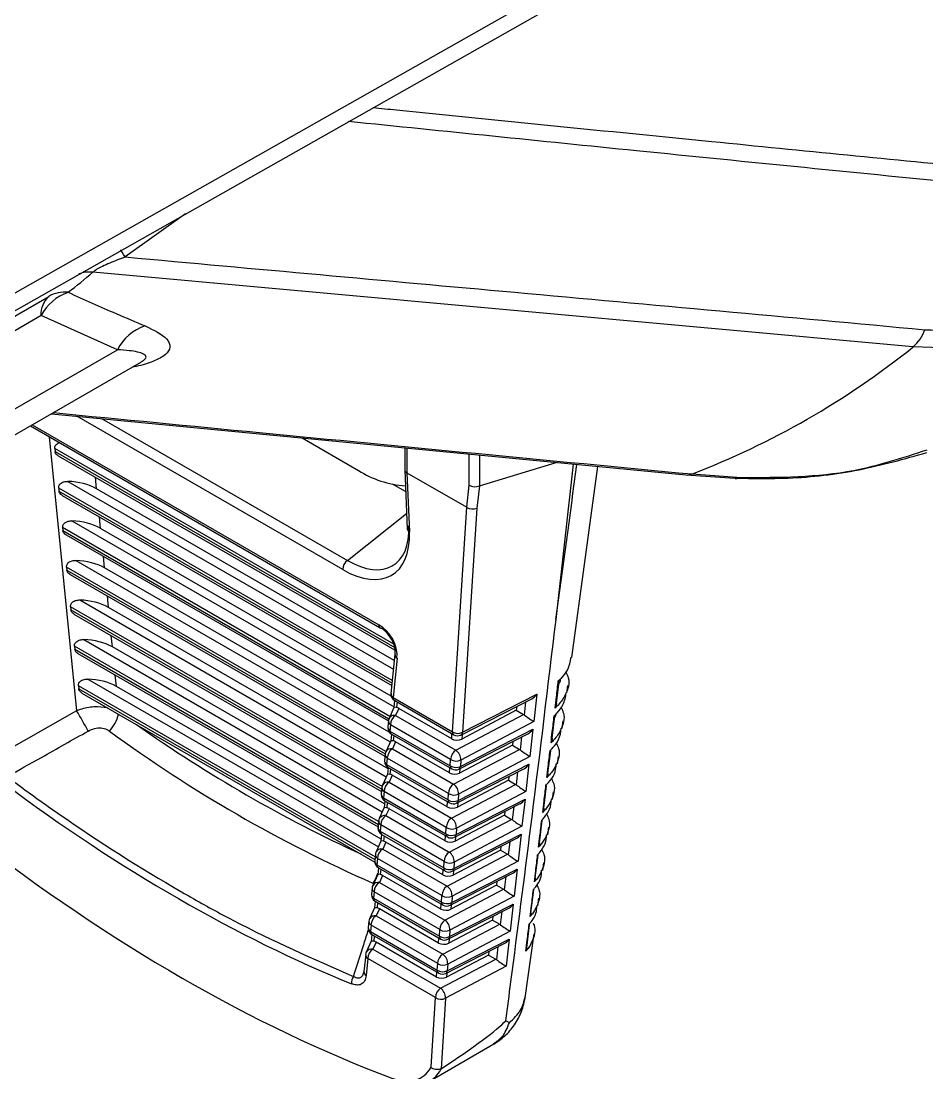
# Model space of a CAD drawing. Extents: x 7 to 113, y 1 to 87.
# Drawn here: x 79.092 to 80.322, y 64.143 to 65.572 of the extents above; entities that cross this region are included whole.
import ezdxf

# ---------------------------------------------------------------- set-up
doc = ezdxf.new("R2010")
doc.units = 0
doc.header["$MEASUREMENT"] = 0
doc.layers.add('OBJECT', color=7, linetype='CONTINUOUS')

msp = doc.modelspace()

# ---------------------------------------------------------------- linework, layer by layer
at = {"layer": 'OBJECT'}
for p, q in [((79.3154, 65.31), (79.2337, 65.2514)), ((80.3033, 65.1291), (79.1897, 65.2308)), ((76.3586, 63.598), (79.1297, 65.1977)), ((79.1192, 65.1718), (76.3492, 63.5727)), ((79.223, 65.1254), (79.1192, 65.1718)), ((80.3773, 65.1268), (80.3033, 65.1291)), ((76.353, 63.4687), (79.223, 65.1254)), ((76.3319, 63.4212), (79.2556, 65.109)), ((79.2557, 65.109), (79.2558, 65.1091)), ((79.1333, 65.0384), (79.9949, 64.9553)), ((79.5289, 64.8266), (79.1679, 65.035)), ((79.2012, 65.0318), (79.5354, 64.8389)), ((79.1047, 65.0218), (79.5799, 64.7475)), ((79.1072, 65.0233), (79.5778, 64.7516)), ((79.1303, 65.007), (79.1676, 64.6347)), ((79.4737, 65.0055), (79.5502, 64.9614)), ((79.1378, 64.9912), (79.1382, 64.987)), ((79.5982, 64.7254), (79.1378, 64.9912)), ((79.1382, 64.987), (79.5995, 64.7208)), ((79.6131, 64.9921), (79.6131, 64.9623)), ((79.616, 64.9918), (79.616, 64.9581)), ((79.1425, 64.9812), (79.6024, 64.7157)), ((79.7007, 64.9412), (79.7007, 64.9836)), ((79.7147, 64.9823), (79.7147, 64.9406)), ((79.7147, 64.9406), (79.8188, 64.9722)), ((79.8186, 64.7586), (79.8425, 64.97)), ((79.6131, 64.9621), (79.6165, 64.882)), ((79.616, 64.9581), (79.6973, 64.9112)), ((79.616, 64.9581), (79.616, 64.9581)), ((79.616, 64.9581), (79.6195, 64.8779)), ((79.84, 64.7072), (79.8752, 64.9668)), ((80.0031, 64.9565), (80.0706, 64.9518)), ((79.1557, 64.9464), (79.5978, 64.6912)), ((79.1947, 64.9364), (79.1931, 64.952)), ((79.6143, 64.9326), (79.5967, 64.9428)), ((79.9948, 64.9552), (80.0617, 64.9507)), ((79.1432, 64.9374), (79.1436, 64.9333)), ((79.5963, 64.6759), (79.1432, 64.9374)), ((79.1436, 64.9333), (79.5959, 64.6722)), ((79.1479, 64.9274), (79.5956, 64.669)), ((79.5989, 64.703), (79.1947, 64.9364)), ((79.6973, 64.9112), (79.7007, 64.9412)), ((79.7145, 64.9405), (79.711, 64.9102)), ((79.5354, 64.8389), (79.6156, 64.903)), ((79.6779, 64.6062), (79.6973, 64.9112)), ((79.711, 64.9102), (79.6916, 64.6055)), ((79.1611, 64.8927), (79.5986, 64.6401)), ((79.2001, 64.8826), (79.1985, 64.8982)), ((79.1486, 64.8837), (79.149, 64.8796)), ((79.593, 64.6271), (79.1486, 64.8837)), ((79.149, 64.8796), (79.5917, 64.624)), ((79.1533, 64.8737), (79.5909, 64.6211)), ((79.5948, 64.6548), (79.2001, 64.8826)), ((79.2055, 64.8289), (79.2039, 64.8445)), ((79.1539, 64.83), (79.1544, 64.8258)), ((79.5877, 64.5796), (79.1539, 64.83)), ((79.1665, 64.839), (79.5935, 64.5925)), ((79.5922, 64.6057), (79.2055, 64.8289)), ((79.1544, 64.8258), (79.5866, 64.5763)), ((79.1587, 64.82), (79.5863, 64.5731)), ((79.1718, 64.7853), (79.5881, 64.5449)), ((79.2108, 64.7752), (79.2093, 64.7908)), ((79.1593, 64.7762), (79.1597, 64.7721)), ((79.5824, 64.532), (79.1593, 64.7762)), ((79.1597, 64.7721), (79.5819, 64.5284)), ((79.5905, 64.556), (79.2108, 64.7752)), ((79.164, 64.7662), (79.5816, 64.5252)), ((79.1772, 64.7315), (79.5827, 64.4974)), ((79.2162, 64.7214), (79.2147, 64.737)), ((79.1647, 64.7225), (79.1651, 64.7184)), ((79.5776, 64.4841), (79.1647, 64.7225)), ((79.1651, 64.7184), (79.5773, 64.4804)), ((79.5858, 64.5081), (79.2162, 64.7214)), ((79.1694, 64.7125), (79.577, 64.4772)), ((79.5998, 64.7118), (79.5945, 64.6581)), ((79.6027, 64.7063), (79.5974, 64.6527)), ((79.1826, 64.6778), (79.5774, 64.4499)), ((79.2216, 64.6677), (79.22, 64.6833)), ((79.8191, 64.6448), (79.8227, 64.6746)), ((79.1701, 64.6688), (79.1705, 64.6646)), ((79.573, 64.4362), (79.1701, 64.6688)), ((79.1705, 64.6646), (79.5726, 64.4325)), ((79.1748, 64.6588), (79.5725, 64.4292)), ((79.5811, 64.4601), (79.2216, 64.6677)), ((79.6916, 64.6055), (79.7927, 64.6571)), ((79.7927, 64.6571), (79.7885, 64.6203)), ((79.8334, 64.659), (79.8348, 64.6691)), ((79.5974, 64.6527), (79.6779, 64.6062)), ((79.5994, 64.6485), (79.5985, 64.6392)), ((79.5995, 64.6485), (79.68, 64.6021)), ((79.6027, 64.6467), (79.602, 64.6391)), ((79.6895, 64.6018), (79.7859, 64.651)), ((79.7757, 64.6289), (79.7777, 64.6469)), ((79.1676, 64.6347), (79.0562, 64.5715)), ((79.5985, 64.6392), (79.5918, 64.6244)), ((79.6052, 64.6379), (79.6008, 64.6284)), ((79.6008, 64.6284), (79.6825, 64.5812)), ((79.6769, 64.5965), (79.6052, 64.6379)), ((79.6825, 64.5812), (79.7744, 64.6297)), ((79.7646, 64.6354), (79.6906, 64.5963)), ((79.7652, 64.6405), (79.7646, 64.6354)), ((79.7646, 64.6354), (79.7744, 64.6297)), ((79.8134, 64.5974), (79.8171, 64.6273)), ((79.591, 64.6212), (79.5901, 64.6127)), ((79.5938, 64.6157), (79.593, 64.6072)), ((79.6755, 64.5686), (79.5938, 64.6157)), ((79.7885, 64.6203), (79.6892, 64.5678)), ((79.8269, 64.6107), (79.8283, 64.621)), ((79.593, 64.6072), (79.675, 64.5599)), ((79.595, 64.6031), (79.5941, 64.5938)), ((79.5951, 64.6031), (79.677, 64.5558)), ((79.5983, 64.6012), (79.5975, 64.5937)), ((79.6769, 64.5965), (79.6773, 64.6036)), ((79.6866, 64.5555), (79.7805, 64.6035)), ((79.6887, 64.5592), (79.7873, 64.6096)), ((79.691, 64.6026), (79.6906, 64.5963)), ((79.7703, 64.5814), (79.7723, 64.5993)), ((79.7873, 64.6096), (79.7832, 64.5727)), ((79.5941, 64.5938), (79.5874, 64.579)), ((79.6008, 64.5925), (79.5964, 64.583)), ((79.6739, 64.5503), (79.6008, 64.5925)), ((79.7593, 64.5879), (79.6877, 64.5501)), ((79.7598, 64.593), (79.7593, 64.5879)), ((79.7593, 64.5879), (79.7691, 64.5822)), ((79.5865, 64.5758), (79.5857, 64.5673)), ((79.5894, 64.5704), (79.5886, 64.5618)), ((79.6726, 64.5224), (79.5894, 64.5704)), ((79.5964, 64.583), (79.6796, 64.535)), ((79.6796, 64.535), (79.7691, 64.5822)), ((79.7832, 64.5727), (79.6863, 64.5216)), ((79.8077, 64.5499), (79.8114, 64.5801)), ((79.8204, 64.5625), (79.8218, 64.5728)), ((79.5886, 64.5618), (79.672, 64.5137)), ((79.5906, 64.5577), (79.5897, 64.5484)), ((79.5907, 64.5577), (79.6741, 64.5095)), ((79.5939, 64.5558), (79.5931, 64.5483)), ((79.6739, 64.5503), (79.6744, 64.5573)), ((79.675, 64.5599), (79.6755, 64.5686)), ((79.6836, 64.5093), (79.7751, 64.556)), ((79.6857, 64.5129), (79.7819, 64.5621)), ((79.688, 64.5563), (79.6877, 64.5501)), ((79.6892, 64.5678), (79.6887, 64.5592)), ((79.7819, 64.5621), (79.7778, 64.5252)), ((79.5897, 64.5484), (79.583, 64.5336)), ((79.5963, 64.5471), (79.592, 64.5376)), ((79.671, 64.504), (79.5963, 64.5471)), ((79.7544, 64.5454), (79.7539, 64.5404)), ((79.7649, 64.5339), (79.7669, 64.5518)), ((79.5821, 64.5304), (79.5813, 64.5219)), ((79.592, 64.5376), (79.6766, 64.4888)), ((79.6766, 64.4888), (79.7637, 64.5347)), ((79.7539, 64.5404), (79.6847, 64.5039)), ((79.7539, 64.5404), (79.7637, 64.5347)), ((79.802, 64.5025), (79.8057, 64.5328)), ((79.585, 64.525), (79.5842, 64.5164)), ((79.5842, 64.5164), (79.6691, 64.4674)), ((79.6696, 64.4761), (79.585, 64.525)), ((79.672, 64.5137), (79.6726, 64.5224)), ((79.6828, 64.4666), (79.7766, 64.5146)), ((79.7778, 64.5252), (79.6833, 64.4754)), ((79.6863, 64.5216), (79.6857, 64.5129)), ((79.7766, 64.5146), (79.7724, 64.4777)), ((79.8138, 64.5143), (79.8152, 64.5246)), ((79.5853, 64.5031), (79.5786, 64.4882)), ((79.5862, 64.5123), (79.5853, 64.503)), ((79.5863, 64.5122), (79.6711, 64.4632)), ((79.5919, 64.5017), (79.5876, 64.4922)), ((79.5894, 64.5104), (79.5887, 64.503)), ((79.668, 64.4578), (79.5919, 64.5017)), ((79.671, 64.504), (79.6714, 64.5111)), ((79.6807, 64.463), (79.7697, 64.5085)), ((79.6851, 64.51), (79.6847, 64.5039)), ((79.7595, 64.4864), (79.7616, 64.5043)), ((79.5777, 64.4851), (79.5769, 64.4764)), ((79.5876, 64.4922), (79.6737, 64.4425)), ((79.6737, 64.4425), (79.7583, 64.4872)), ((79.7485, 64.4929), (79.6818, 64.4576)), ((79.7491, 64.4979), (79.7485, 64.4929)), ((79.7485, 64.4929), (79.7583, 64.4872)), ((79.7962, 64.4551), (79.8, 64.4856)), ((79.5806, 64.4796), (79.5798, 64.471)), ((79.5798, 64.471), (79.6661, 64.4211)), ((79.6667, 64.4299), (79.5806, 64.4796)), ((79.6691, 64.4674), (79.6696, 64.4761)), ((79.7724, 64.4777), (79.6804, 64.4292)), ((79.6833, 64.4754), (79.6828, 64.4666)), ((79.8073, 64.4661), (79.8087, 64.4764)), ((79.5809, 64.4577), (79.5742, 64.4429)), ((79.5818, 64.4668), (79.5809, 64.4577)), ((79.5818, 64.4668), (79.6682, 64.417)), ((79.5875, 64.4564), (79.5832, 64.4468)), ((79.585, 64.465), (79.5843, 64.4576)), ((79.6651, 64.4116), (79.5875, 64.4564)), ((79.668, 64.4578), (79.6685, 64.4648)), ((79.6777, 64.4167), (79.7644, 64.461)), ((79.6798, 64.4204), (79.7712, 64.467)), ((79.6822, 64.4637), (79.6818, 64.4576)), ((79.7541, 64.4388), (79.7562, 64.4568)), ((79.7712, 64.467), (79.767, 64.4302)), ((79.5832, 64.4468), (79.6707, 64.3963)), ((79.7431, 64.4453), (79.6788, 64.4114)), ((79.7437, 64.4504), (79.7431, 64.4453)), ((79.7431, 64.4453), (79.7529, 64.4397)), ((79.5733, 64.4397), (79.5725, 64.431)), ((79.5762, 64.4342), (79.5754, 64.4255)), ((79.6637, 64.3837), (79.5762, 64.4342)), ((79.6661, 64.4211), (79.6667, 64.4299)), ((79.6707, 64.3963), (79.7529, 64.4397)), ((79.767, 64.4302), (79.6774, 64.3829)), ((79.6804, 64.4292), (79.6798, 64.4204)), ((79.7904, 64.4077), (79.7943, 64.4384)), ((79.8007, 64.4178), (79.8021, 64.4282)), ((79.5754, 64.4255), (79.6632, 64.3748)), ((79.5774, 64.4214), (79.5765, 64.4123)), ((79.5774, 64.4214), (79.6652, 64.3707)), ((79.5806, 64.4195), (79.5799, 64.4122)), ((79.6651, 64.4116), (79.6655, 64.4185)), ((79.6748, 64.3704), (79.759, 64.4135)), ((79.6769, 64.3741), (79.7658, 64.4195)), ((79.6792, 64.4175), (79.6788, 64.4114)), ((79.7658, 64.4195), (79.7616, 64.3827)), ((79.5765, 64.4123), (79.5697, 64.3975)), ((79.5831, 64.411), (79.5788, 64.4015)), ((79.5788, 64.4015), (79.6678, 64.3501)), ((79.6621, 64.3653), (79.5831, 64.411)), ((79.7383, 64.4029), (79.7377, 64.3978)), ((79.7488, 64.3913), (79.7508, 64.4093)), ((79.5689, 64.3943), (79.568, 64.3856)), ((79.5718, 64.3888), (79.5709, 64.3801)), ((79.6608, 64.3374), (79.5718, 64.3888)), ((79.6678, 64.3501), (79.7475, 64.3922)), ((79.7377, 64.3978), (79.6759, 64.3652)), ((79.7377, 64.3978), (79.7475, 64.3922)), ((79.7846, 64.3603), (79.7885, 64.3912)), ((79.5709, 64.3801), (79.6602, 64.3286)), ((79.5729, 64.376), (79.5721, 64.3669)), ((79.573, 64.376), (79.6623, 64.3244)), ((79.5762, 64.3741), (79.5755, 64.3668)), ((79.6621, 64.3653), (79.6626, 64.3722)), ((79.6632, 64.3748), (79.6637, 64.3837)), ((79.6739, 64.3278), (79.7604, 64.372)), ((79.7616, 64.3827), (79.6745, 64.3367)), ((79.6763, 64.3712), (79.6759, 64.3652)), ((79.6774, 64.3829), (79.6769, 64.3741)), ((79.7604, 64.372), (79.7562, 64.3352)), ((79.794, 64.3695), (79.7954, 64.3799)), ((79.5721, 64.3669), (79.5653, 64.3521)), ((79.5787, 64.3656), (79.5744, 64.3561)), ((79.5744, 64.3561), (79.6649, 64.3038)), ((79.6592, 64.3191), (79.5787, 64.3656)), ((79.6718, 64.3242), (79.7536, 64.3659)), ((79.7329, 64.3554), (79.7323, 64.3503)), ((79.7434, 64.3438), (79.7454, 64.3618)), ((79.5645, 64.3489), (79.5636, 64.3402)), ((79.5674, 64.3434), (79.5665, 64.3347)), ((79.6579, 64.2912), (79.5674, 64.3434)), ((79.6649, 64.3038), (79.7422, 64.3446)), ((79.7323, 64.3503), (79.6729, 64.3189)), ((79.7323, 64.3503), (79.7422, 64.3446)), ((79.779, 64.3126), (79.7828, 64.344)), ((79.5665, 64.3347), (79.6573, 64.2823)), ((79.5685, 64.3306), (79.5677, 64.3215)), ((79.5686, 64.3305), (79.6594, 64.2781)), ((79.5718, 64.3287), (79.5711, 64.3214)), ((79.6602, 64.3286), (79.6608, 64.3374)), ((79.7562, 64.3352), (79.6716, 64.2905)), ((79.6745, 64.3367), (79.6739, 64.3278)), ((79.7763, 64.2415), (79.7888, 64.3316)), ((79.5677, 64.3215), (79.5609, 64.3067)), ((79.5743, 64.3202), (79.57, 64.3107)), ((79.6562, 64.2729), (79.5743, 64.3202)), ((79.6592, 64.3191), (79.6596, 64.326)), ((79.6689, 64.2779), (79.7482, 64.3184)), ((79.671, 64.2815), (79.755, 64.3245)), ((79.6733, 64.3249), (79.6729, 64.3189)), ((79.738, 64.2963), (79.74, 64.3142)), ((79.755, 64.3245), (79.7509, 64.2876)), ((79.5601, 64.3035), (79.5578, 64.2804)), ((79.563, 64.2981), (79.5607, 64.2749)), ((79.6549, 64.245), (79.563, 64.2981)), ((79.57, 64.3107), (79.6619, 64.2576)), ((79.727, 64.3028), (79.67, 64.2727)), ((79.7275, 64.3078), (79.727, 64.3028)), ((79.727, 64.3028), (79.7368, 64.2971)), ((79.6573, 64.2823), (79.6579, 64.2912)), ((79.6619, 64.2576), (79.7368, 64.2971)), ((79.7509, 64.2876), (79.6686, 64.2442)), ((79.6716, 64.2905), (79.671, 64.2815)), ((79.5572, 64.2783), (79.5576, 64.2799)), ((79.6562, 64.2729), (79.6567, 64.2797)), ((79.6704, 64.2786), (79.67, 64.2727)), ((79.6489, 64.1502), (79.6549, 64.245)), ((79.6686, 64.2442), (79.6625, 64.1482)), ((79.7553, 64.2108), (79.7505, 64.2136)), ((79.6476, 64.132), (79.7342, 64.182)), ((79.6625, 64.1482), (79.6628, 64.1484))]:
    msp.add_line(p, q, dxfattribs=at)
at = {"layer": 'OBJECT', "flags": 128}
for points in [[(77.3512, 64.2219), (77.5276, 64.3218), (78.2329, 64.721), (80.6956, 66.1154)], [(77.3261, 64.1829), (77.9637, 64.5441), (80.6354, 66.058)], [(79.2337, 65.2514), (79.2314, 65.2547), (79.2293, 65.2578), (79.2275, 65.2605), (79.2272, 65.261)], [(79.6001, 64.7131), (79.5998, 64.7122), (79.5998, 64.7118)]]:
    msp.add_lwpolyline(points, dxfattribs=at)
at = {"layer": 'OBJECT'}
for centre, radius, start, end in [((78.5873, 65.9369), 0.9282, 307.7924, 310.4692), ((79.186, 65.1829), 0.0481, 85.585, 108.9093), ((79.1778, 65.1407), 0.0663, 109.1232, 152.0655), ((79.152, 65.158), 0.0456, 84.9086, 119.3528), ((79.1516, 65.1738), 0.0325, 132.4717, 183.4738), ((79.2809, 65.0958), 0.0651, 108.0595, 152.9247), ((80.2685, 65.1703), 0.054, 310.2133, 340.9052), ((79.5998, 66.0056), 1.124, 291.026, 308.7499), ((79.6247, 65.0802), 0.1403, 237.9052, 265.6183), ((79.9963, 64.9721), 0.017, 265.3203, 293.5253), ((80.0629, 64.9734), 0.023, 267.9544, 289.7151), ((79.6215, 64.8825), 0.00503, 185.7356, 245.657), ((79.5443, 64.8264), 0.0154, 125.5005, 179.1375), ((79.5827, 64.7514), 0.00483, 177.7302, 235.0604), ((79.5816, 64.7505), 0.00353, 240.3315, 265.3851), ((79.6061, 64.7116), 0.00633, 178.5901, 237.1011), ((79.6045, 64.6572), 0.01, 174.4467, 180), ((79.6009, 64.658), 0.00634, 178.5949, 237.0922), ((79.6045, 64.6572), 0.01, 180, 240.0027), ((79.6022, 64.6525), 0.0048, 177.5281, 235.2677), ((77.4853, 63.655), 1.9468, 29.2836, 30.2159), ((79.1738, 64.6428), 0.0524, 317.1772, 345.9537), ((79.599, 64.6203), 0.00832, 77.3961, 150.2376), ((79.6091, 64.6156), 0.0153, 122.7501, 179.2844), ((80.3401, 66.1533), 1.8851, 234.637, 245.3683), ((79.6001, 64.6118), 0.01, 174.4467, 180), ((79.5965, 64.6126), 0.00634, 178.5956, 237.0916), ((79.6009, 64.6202), 0.01, 155.5537, 174.4467), ((79.5973, 64.6211), 0.00634, 178.5945, 237.0927), ((80.3397, 66.1471), 1.9087, 233.7891, 246.2163), ((79.6001, 64.6118), 0.01, 180, 240.0027), ((79.5978, 64.607), 0.0048, 177.5327, 235.2661), ((79.6854, 64.6176), 0.0136, 236.6233, 297.1371), ((79.6827, 64.606), 0.0048, 177.5281, 235.2677), ((79.685, 64.6107), 0.01, 240.0027, 297.0633), ((79.6872, 64.6056), 0.00441, 301.7545, 358.6955), ((79.5965, 64.5749), 0.01, 155.5537, 174.4467), ((79.5929, 64.5757), 0.00633, 178.5883, 237.103), ((79.5946, 64.5749), 0.00832, 77.3864, 150.2474), ((79.6047, 64.5702), 0.0152, 122.7471, 179.2856), ((79.6908, 64.5684), 0.0153, 122.7501, 179.2844), ((79.6733, 64.5682), 0.0159, 358.5743, 54.6165), ((79.5957, 64.5663), 0.01, 174.4467, 180), ((79.592, 64.5671), 0.00633, 178.5883, 237.103), ((79.5957, 64.5663), 0.01, 180, 240.0027), ((79.5934, 64.5616), 0.0048, 177.5323, 235.2583), ((79.6825, 64.5713), 0.0136, 236.6212, 297.1437), ((79.6798, 64.5597), 0.0048, 177.5327, 235.2661), ((79.683, 64.58), 0.0136, 236.618, 297.1429), ((79.682, 64.5644), 0.01, 240.0027, 297.0633), ((79.6843, 64.5593), 0.00441, 301.7624, 358.6925), ((79.5921, 64.5295), 0.01, 155.5537, 174.4467), ((79.5885, 64.5303), 0.00634, 178.5961, 237.091), ((79.5902, 64.5295), 0.00832, 77.3965, 150.2372), ((79.6003, 64.5248), 0.0153, 122.7501, 179.2844), ((79.6878, 64.5222), 0.0152, 122.7471, 179.2856), ((79.6704, 64.522), 0.0159, 358.5742, 54.6182), ((79.5913, 64.5209), 0.01, 174.4467, 180), ((79.5876, 64.5217), 0.00634, 178.5945, 237.0927), ((79.5913, 64.5209), 0.01, 180, 240.0027), ((79.589, 64.5162), 0.0048, 177.5298, 235.269), ((79.6795, 64.525), 0.0136, 236.6174, 297.143), ((79.6768, 64.5135), 0.0048, 177.5323, 235.2583), ((79.6801, 64.5337), 0.0136, 236.618, 297.1429), ((79.6813, 64.513), 0.00441, 301.7678, 358.6879), ((79.6791, 64.5182), 0.01, 240.0027, 297.0633), ((79.5877, 64.4841), 0.01, 155.5537, 174.4467), ((79.5841, 64.4849), 0.00634, 178.5945, 237.0927), ((79.5858, 64.4841), 0.00832, 77.3961, 150.2376), ((79.5959, 64.4794), 0.0153, 122.7501, 179.2844), ((79.6849, 64.4759), 0.0153, 122.7501, 179.2844), ((79.6674, 64.4758), 0.0159, 358.5746, 54.6178), ((79.5868, 64.4755), 0.01, 174.4467, 180), ((79.5868, 64.4755), 0.01, 180, 240.0027), ((79.5832, 64.4763), 0.00634, 178.5961, 237.091), ((79.5846, 64.4708), 0.0048, 177.5305, 235.2654), ((79.6771, 64.4875), 0.0136, 236.6212, 297.1437), ((79.6766, 64.4788), 0.0136, 236.618, 297.1429), ((79.6739, 64.4672), 0.0048, 177.5298, 235.269), ((79.6761, 64.4719), 0.01, 240.0027, 297.0633), ((79.6784, 64.4667), 0.00441, 301.7711, 358.6846), ((79.5833, 64.4387), 0.01, 155.5537, 174.4467), ((79.5814, 64.4387), 0.00832, 77.3931, 150.2404), ((79.5914, 64.434), 0.0153, 122.7479, 179.2848), ((79.6819, 64.4297), 0.0153, 122.7501, 179.2844), ((79.6645, 64.4295), 0.0159, 358.5757, 54.615), ((79.5824, 64.4301), 0.01, 174.4467, 180), ((79.5824, 64.4301), 0.01, 180, 240.0027), ((79.5788, 64.4309), 0.00634, 178.5942, 237.0929), ((79.5796, 64.4395), 0.00633, 178.5883, 237.1033), ((79.6742, 64.4413), 0.0136, 236.6179, 297.1432), ((79.5329, 64.4273), 0.0458, 324.2547, 343.0546), ((79.5802, 64.4253), 0.0048, 177.5281, 235.2677), ((79.6736, 64.4325), 0.0136, 236.6233, 297.1371), ((79.6709, 64.4209), 0.0048, 177.5305, 235.2654), ((79.6732, 64.4256), 0.01, 240.0027, 297.0633), ((79.6754, 64.4205), 0.00441, 301.7678, 358.6879), ((79.577, 64.3933), 0.00832, 77.3965, 150.2372), ((79.587, 64.3886), 0.0153, 122.7501, 179.2844), ((79.578, 64.3846), 0.01, 174.4467, 180), ((79.5744, 64.3854), 0.00633, 178.5881, 237.1032), ((79.578, 64.3846), 0.01, 180, 240.0027), ((79.5788, 64.3933), 0.01, 155.5537, 174.4467), ((79.5752, 64.3941), 0.00634, 178.5961, 237.091), ((79.679, 64.3835), 0.0153, 122.7479, 179.2848), ((79.6615, 64.3833), 0.0159, 358.5734, 54.6188), ((79.5757, 64.3799), 0.0048, 177.5367, 235.2538), ((79.6707, 64.3862), 0.0136, 236.6207, 297.1437), ((79.668, 64.3746), 0.0048, 177.5281, 235.2677), ((79.6712, 64.395), 0.0136, 236.6146, 297.1464), ((79.6702, 64.3793), 0.01, 240.0027, 297.0633), ((79.6725, 64.3742), 0.00441, 301.7626, 358.6931), ((79.5726, 64.348), 0.00832, 77.3993, 150.2345), ((79.5826, 64.3432), 0.0153, 122.7501, 179.2844), ((79.5744, 64.3479), 0.01, 155.5537, 174.4467), ((79.5708, 64.3488), 0.00634, 178.5945, 237.0927), ((79.6761, 64.3372), 0.0153, 122.7501, 179.2844), ((79.6586, 64.3371), 0.0159, 358.573, 54.6177), ((79.5736, 64.3392), 0.01, 174.4467, 180), ((79.57, 64.34), 0.00634, 178.5931, 237.0941), ((79.5736, 64.3392), 0.01, 180, 240.0027), ((79.5713, 64.3345), 0.0048, 177.5276, 235.2682), ((79.6677, 64.3399), 0.0136, 236.6179, 297.1426), ((79.665, 64.3284), 0.0048, 177.5367, 235.2538), ((79.6683, 64.3488), 0.0136, 236.6238, 297.1373), ((79.6695, 64.3279), 0.00441, 301.7678, 358.6887), ((79.6673, 64.3331), 0.01, 240.0027, 297.0633), ((79.57, 64.3026), 0.01, 155.5537, 174.4467), ((79.5662, 64.3033), 0.0061, 177.358, 238.3292), ((79.5681, 64.3026), 0.00832, 77.3933, 150.2402), ((79.5782, 64.2979), 0.0153, 122.7478, 179.2867), ((79.6731, 64.291), 0.0153, 122.7501, 179.2844), ((79.6556, 64.2909), 0.0159, 358.5757, 54.615), ((79.6653, 64.3026), 0.0136, 236.618, 297.1431), ((79.5546, 64.2656), 0.0139, 143.828, 187.5361), ((79.5639, 64.2801), 0.0061, 177.3542, 238.3329), ((79.6648, 64.2937), 0.0136, 236.6173, 297.1432), ((79.6621, 64.2821), 0.0048, 177.5276, 235.2682), ((79.6644, 64.2868), 0.01, 240.0027, 297.0633), ((79.6666, 64.2816), 0.00441, 301.7678, 358.6887), ((79.6702, 64.2448), 0.0153, 122.7478, 179.2867), ((79.6527, 64.2446), 0.0159, 358.5734, 54.6188), ((79.6624, 64.2563), 0.0136, 236.6213, 297.1437)]:
    msp.add_arc(centre, radius, start, end, dxfattribs=at)
for centre, major_axis, ratio, start_param, end_param in [((79.6231, 64.9624), (0.01, 0.00021), 0.593676, 3.128848, 3.914246), ((78.7341, 67.2176), (1.7566, 14.6383), 0.094069, 4.554901, 4.5695), ((79.1523, 64.9114), (0.0602, 0.0001), 0.582929, 0.789077, 1.514008), ((79.7078, 64.9453), (0.00999, -0.00056), 0.611383, 3.961496, 5.479933), ((79.7078, 64.8782), (0.0072, 0.0624), 0.110772, 0.048143, 0.074323), ((79.6879, 64.7701), (0.0092, 0.1411), 0.052174, 6.251081, 6.257435), ((79.7044, 64.9155), (0.00996, -0.00088), 0.657558, 3.986179, 5.498261), ((79.1577, 64.8577), (0.0602, 0.0001), 0.582929, 0.789077, 1.514008), ((79.5307, 64.9386), (-0.067, 0.1062), 0.54181, 2.333958, 3.897158), ((79.5236, 64.934), (-0.0732, 0.1141), 0.544414, 2.329954, 3.893154), ((79.1631, 64.8039), (0.0602, 0.0001), 0.582929, 0.789077, 1.514008), ((79.1685, 64.7502), (0.0602, 0.0001), 0.582929, 0.789077, 1.514008), ((79.5692, 64.7198), (-0.0231, 0.0327), 0.746254, 3.855075, 5.266601), ((79.5763, 64.7243), (-0.0172, 0.0247), 0.671525, 3.853258, 5.264784), ((79.1738, 64.6965), (0.0602, 0.0001), 0.582929, 0.789077, 1.514008), ((79.1792, 64.6427), (0.0602, 0.0001), 0.582929, 0.789077, 1.514008), ((79.7861, 64.6624), (0.008, 0.0116), 0.599529, 3.981932, 4.674099), ((79.6083, 64.6366), (0.00979, -0.00262), 0.107022, 2.308348, 3.159397), ((79.6054, 64.63), (-0.0068, 0.00838), 0.543452, 5.326071, 5.732332), ((79.7744, 64.6216), (-0.00501, 0.00866), 0.577652, 5.322321, 5.496221), ((79.7819, 64.6255), (0.00933, -0.00637), 0.079382, 4.037928, 5.556365), ((79.7807, 64.6148), (0.008, 0.0116), 0.599529, 3.981932, 4.674099), ((79.6039, 64.5912), (0.00979, -0.00262), 0.107022, 2.308348, 3.159397), ((79.601, 64.5847), (-0.0068, 0.00838), 0.543452, 5.326071, 5.732332), ((79.6839, 64.6007), (0.01, 0), 0.585374, 3.931484, 5.443566), ((79.7691, 64.5741), (-0.00501, 0.00866), 0.577652, 5.322321, 5.496221), ((79.7765, 64.578), (0.00933, -0.00637), 0.079382, 4.037928, 5.556365), ((79.7753, 64.5673), (0.008, 0.0116), 0.599529, 3.981932, 4.674099), ((79.5995, 64.5458), (0.00979, -0.00262), 0.107022, 2.308348, 3.159397), ((79.5965, 64.5393), (-0.0068, 0.00838), 0.543452, 5.326071, 5.732332), ((79.681, 64.5544), (0.01, 0), 0.585374, 3.931484, 5.443566), ((79.2247, 66.1049), (-1.1655, 1.8319), 0.546187, 2.178452, 2.487481), ((79.7637, 64.5265), (-0.00501, 0.00866), 0.577652, 5.322321, 5.496221), ((79.7711, 64.5305), (0.00933, -0.00637), 0.079382, 4.037928, 5.556365), ((79.7699, 64.5198), (0.008, 0.0116), 0.599529, 3.981932, 4.674099), ((79.5951, 64.5004), (0.00979, -0.00262), 0.107022, 2.308348, 3.159397), ((79.5921, 64.4939), (-0.0068, 0.00838), 0.543452, 5.326071, 5.732332), ((79.678, 64.5082), (0.01, 0), 0.585374, 3.931484, 5.443566), ((79.7583, 64.479), (-0.00501, 0.00866), 0.577652, 5.322321, 5.496221), ((79.7657, 64.483), (0.00933, -0.00637), 0.079382, 4.037928, 5.556365), ((79.2271, 66.0523), (-1.2039, 1.8907), 0.546175, 2.150782, 2.514291), ((79.5907, 64.455), (0.00979, -0.00262), 0.107022, 2.308348, 3.159397), ((79.5877, 64.4485), (-0.0068, 0.00838), 0.543452, 5.326071, 5.732332), ((79.6751, 64.462), (0.01, 0), 0.585374, 3.931484, 5.443566), ((79.7645, 64.4723), (0.008, 0.0116), 0.599529, 3.981932, 4.674099), ((79.7529, 64.4315), (-0.00501, 0.00866), 0.577652, 5.322321, 5.496221), ((79.7604, 64.4354), (0.00933, -0.00637), 0.079382, 4.037928, 5.556365), ((79.5863, 64.4097), (0.00979, -0.00262), 0.107022, 2.308348, 3.159397), ((79.7592, 64.4248), (0.008, 0.0116), 0.599529, 3.981932, 4.674099), ((79.5833, 64.4031), (-0.0068, 0.00838), 0.543452, 5.326071, 5.732332), ((79.6721, 64.4158), (0.01, 0), 0.585374, 3.931484, 5.443566), ((79.7475, 64.384), (-0.00501, 0.00866), 0.577652, 5.322321, 5.496221), ((79.755, 64.3879), (0.00933, -0.00637), 0.079382, 4.037928, 5.556365), ((79.7538, 64.3773), (0.008, 0.0116), 0.599529, 3.981932, 4.674099), ((79.5819, 64.3643), (0.00979, -0.00262), 0.107022, 2.308348, 3.159397), ((79.5789, 64.3577), (-0.0068, 0.00838), 0.543452, 5.326071, 5.732332), ((79.6692, 64.3695), (0.01, 0), 0.585374, 3.931484, 5.443566), ((79.7421, 64.3365), (-0.00501, 0.00866), 0.577652, 5.322321, 5.496221), ((79.7496, 64.3404), (0.00933, -0.00637), 0.079382, 4.037928, 5.556365), ((79.5774, 64.3189), (0.00979, -0.00262), 0.107022, 2.308348, 3.159397), ((79.5745, 64.3124), (-0.0068, 0.00838), 0.543452, 5.326071, 5.732332), ((79.6662, 64.3233), (0.01, 0), 0.585374, 3.931484, 5.443566), ((79.7484, 64.3297), (0.008, 0.0116), 0.599529, 3.981932, 4.674099), ((79.7368, 64.289), (-0.00501, 0.00866), 0.577652, 5.322321, 5.496221), ((79.7442, 64.2929), (0.00933, -0.00637), 0.079382, 4.037928, 5.556365), ((79.6633, 64.2771), (0.01, 0), 0.585374, 3.931484, 5.443566), ((78.0549, 63.3511), (1.703, 0.8762), 0.039926, 5.926325, 6.167439), ((79.5776, 64.2297), (-0.0591, 0.0928), 0.546175, 2.514291, 3.435824), ((79.5847, 64.2342), (-0.0641, 0.1015), 0.548826, 2.516074, 3.452695)]:
    msp.add_ellipse(centre, major_axis=major_axis, ratio=ratio, start_param=start_param, end_param=end_param, dxfattribs=at)
for points, knots in [([(79.5703, 65.4544), (79.5808, 65.4534), (79.7341, 65.4379), (80.0102, 65.4103), (80.2756, 65.384), (80.3983, 65.3719)], [0, 0, 0, 0, 0.0381367, 0.5553096, 1, 1, 1, 1]), ([(80.384, 65.3501), (80.232, 65.3652), (79.9495, 65.3933), (79.667, 65.4221), (79.5367, 65.4354)], [0, 0, 0, 0, 0.538434, 1, 1, 1, 1]), ([(79.2337, 65.2514), (79.2267, 65.2487), (79.2162, 65.2448), (79.2031, 65.239), (79.1956, 65.235), (79.1915, 65.2323), (79.1901, 65.2311), (79.1897, 65.2308)], [0, 0, 0, 0, 0.4377224, 0.6522262, 0.8216939, 0.9450991, 1, 1, 1, 1]), ([(79.2337, 65.2514), (79.4101, 65.2354), (79.7723, 65.2026), (80.134, 65.1696), (80.3195, 65.1526)], [0, 0, 0, 0, 0.486991, 1, 1, 1, 1]), ([(79.1561, 65.2034), (79.1778, 65.1936), (79.2124, 65.178), (79.2476, 65.1632), (79.2608, 65.1577)], [0, 0, 0, 0, 0.624898, 1, 1, 1, 1]), ([(79.2608, 65.1577), (79.2722, 65.1521), (79.2899, 65.1435), (79.2961, 65.1294), (79.2901, 65.1186), (79.2729, 65.1096), (79.2559, 65.1039), (79.2449, 65.102), (79.2431, 65.1017)], [0, 0, 0, 0, 0.3391436, 0.522878, 0.6772816, 0.8324514, 0.972553, 1, 1, 1, 1]), ([(80.3195, 65.1526), (80.3426, 65.1516), (80.3658, 65.1505), (80.3895, 65.1505), (80.3895, 65.1505)], [0, 0, 0, 0, 0.999971, 1, 1, 1, 1]), ([(79.2555, 65.1091), (79.2571, 65.1101), (79.2611, 65.1124), (79.2626, 65.1161), (79.2579, 65.121), (79.2428, 65.124), (79.2285, 65.125), (79.223, 65.1254)], [0, 0, 0, 0, 0.082873, 0.196236, 0.391578, 0.766364, 1, 1, 1, 1]), ([(79.136, 65.0399), (79.2292, 65.0309), (79.5181, 65.0029), (79.8073, 64.9752), (80.0031, 64.9565)], [0, 0, 0, 0, 0.322807, 1, 1, 1, 1]), ([(79.1378, 64.9912), (79.1378, 64.992), (79.1378, 64.9936), (79.139, 64.9958), (79.141, 64.9979), (79.1429, 64.9987), (79.1439, 64.9992)], [0, 0, 0, 0, 0.235756, 0.471524, 0.709149, 1, 1, 1, 1]), ([(79.1425, 64.9812), (79.1424, 64.9813), (79.1412, 64.9818), (79.1397, 64.9834), (79.1385, 64.9854), (79.1383, 64.9867), (79.1382, 64.987)], [0, 0, 0, 0, 0.057141, 0.480726, 0.839293, 1, 1, 1, 1]), ([(80.062, 64.9508), (80.086, 64.9504), (80.1423, 64.9494), (80.23, 64.9598), (80.2917, 64.977), (80.3222, 64.9855)], [0, 0, 0, 0, 0.272883, 0.640581, 1, 1, 1, 1]), ([(80.0706, 64.9518), (80.1218, 64.9519), (80.2078, 64.952), (80.2894, 64.9786), (80.3225, 64.9894)], [0, 0, 0, 0, 0.595798, 1, 1, 1, 1]), ([(79.1432, 64.9374), (79.1432, 64.9382), (79.1432, 64.9398), (79.1444, 64.9421), (79.1465, 64.9442), (79.15, 64.946), (79.1533, 64.9465), (79.1553, 64.9465), (79.1557, 64.9464)], [0, 0, 0, 0, 0.150342, 0.300692, 0.452227, 0.658971, 0.942854, 1, 1, 1, 1]), ([(79.1479, 64.9275), (79.1478, 64.9276), (79.1466, 64.9281), (79.145, 64.9296), (79.1438, 64.9317), (79.1436, 64.9329), (79.1436, 64.9333)], [0, 0, 0, 0, 0.057141, 0.480726, 0.839294, 1, 1, 1, 1]), ([(79.1486, 64.8837), (79.1486, 64.8845), (79.1486, 64.8861), (79.1498, 64.8884), (79.1519, 64.8905), (79.1553, 64.8922), (79.1587, 64.8928), (79.1607, 64.8927), (79.1611, 64.8927)], [0, 0, 0, 0, 0.150342, 0.300693, 0.452228, 0.658972, 0.942856, 1, 1, 1, 1]), ([(79.1533, 64.8738), (79.1532, 64.8738), (79.152, 64.8743), (79.1504, 64.8759), (79.1492, 64.8779), (79.149, 64.8792), (79.149, 64.8796)], [0, 0, 0, 0, 0.057147, 0.480758, 0.839351, 1, 1, 1, 1]), ([(79.1539, 64.83), (79.1539, 64.8308), (79.154, 64.8324), (79.1552, 64.8347), (79.1573, 64.8368), (79.1607, 64.8385), (79.1641, 64.839), (79.1661, 64.839), (79.1665, 64.839)], [0, 0, 0, 0, 0.150342, 0.300693, 0.452228, 0.658972, 0.942856, 1, 1, 1, 1]), ([(79.1587, 64.82), (79.1585, 64.8201), (79.1573, 64.8206), (79.1558, 64.8222), (79.1546, 64.8242), (79.1544, 64.8255), (79.1544, 64.8258)], [0, 0, 0, 0, 0.057147, 0.480758, 0.839351, 1, 1, 1, 1]), ([(79.1593, 64.7762), (79.1593, 64.777), (79.1594, 64.7786), (79.1605, 64.7809), (79.1626, 64.783), (79.1661, 64.7848), (79.1694, 64.7853), (79.1715, 64.7853), (79.1718, 64.7853)], [0, 0, 0, 0, 0.150342, 0.300693, 0.452228, 0.658972, 0.942854, 1, 1, 1, 1]), ([(79.1641, 64.7663), (79.1639, 64.7664), (79.1627, 64.7669), (79.1612, 64.7684), (79.16, 64.7705), (79.1598, 64.7717), (79.1597, 64.7721)], [0, 0, 0, 0, 0.057113, 0.480767, 0.839354, 1, 1, 1, 1]), ([(79.7505, 64.2136), (79.7511, 64.218), (79.7539, 64.24), (79.7659, 64.3324), (79.7889, 64.51), (79.8079, 64.6693), (79.8186, 64.7586)], [0, 0, 0, 0, 0.024147, 0.120738, 0.507103, 1, 1, 1, 1]), ([(79.1647, 64.7225), (79.1647, 64.7233), (79.1647, 64.7249), (79.1659, 64.7272), (79.168, 64.7293), (79.1715, 64.731), (79.1748, 64.7316), (79.1769, 64.7315), (79.1772, 64.7315)], [0, 0, 0, 0, 0.1503424, 0.3006926, 0.4522276, 0.6589715, 0.9428549, 1, 1, 1, 1]), ([(79.1695, 64.7126), (79.1693, 64.7126), (79.1681, 64.7131), (79.1666, 64.7147), (79.1654, 64.7167), (79.1652, 64.718), (79.1651, 64.7184)], [0, 0, 0, 0, 0.057113, 0.480767, 0.839354, 1, 1, 1, 1]), ([(79.8217, 64.6752), (79.8231, 64.6765), (79.828, 64.6812), (79.8364, 64.6916), (79.838, 64.7015), (79.839, 64.7074)], [0, 0, 0, 0, 0.139624, 0.483888, 1, 1, 1, 1]), ([(79.832, 64.6873), (79.8333, 64.6847), (79.8382, 64.6745), (79.8334, 64.6587), (79.8246, 64.6454), (79.8188, 64.6398), (79.8174, 64.6385)], [0, 0, 0, 0, 0.157243, 0.615237, 0.908976, 1, 1, 1, 1]), ([(79.1701, 64.6688), (79.1701, 64.6696), (79.1701, 64.6712), (79.1713, 64.6735), (79.1734, 64.6756), (79.1769, 64.6773), (79.1802, 64.6778), (79.1823, 64.6778), (79.1826, 64.6778)], [0, 0, 0, 0, 0.150342, 0.300693, 0.452227, 0.658972, 0.942855, 1, 1, 1, 1]), ([(79.8174, 64.6385), (79.818, 64.6435), (79.8194, 64.6557), (79.8209, 64.668), (79.8217, 64.6752)], [0, 0, 0, 0, 0.412558, 1, 1, 1, 1]), ([(79.8224, 64.6714), (79.8235, 64.6729), (79.8251, 64.675), (79.8247, 64.6773), (79.8246, 64.678)], [0, 0, 0, 0, 0.697059, 1, 1, 1, 1]), ([(79.1748, 64.6588), (79.1747, 64.6589), (79.1735, 64.6594), (79.172, 64.661), (79.1708, 64.663), (79.1706, 64.6643), (79.1705, 64.6646)], [0, 0, 0, 0, 0.0571131, 0.4807673, 0.8393533, 1, 1, 1, 1]), ([(79.8161, 64.6279), (79.8175, 64.6292), (79.8222, 64.6339), (79.8301, 64.6441), (79.8315, 64.6536), (79.8324, 64.6592)], [0, 0, 0, 0, 0.141993, 0.49751, 1, 1, 1, 1]), ([(79.8191, 64.6448), (79.8191, 64.6442), (79.8191, 64.6421), (79.8181, 64.64), (79.8174, 64.6385), (79.8174, 64.6385)], [0, 0, 0, 0, 0.264635, 0.980392, 1, 1, 1, 1]), ([(79.2093, 64.6388), (79.2033, 64.6396), (79.1913, 64.641), (79.1767, 64.638), (79.1692, 64.6353), (79.1676, 64.6347)], [0, 0, 0, 0, 0.44304, 0.885225, 1, 1, 1, 1]), ([(79.8254, 64.6392), (79.8267, 64.6366), (79.8316, 64.6265), (79.827, 64.611), (79.8185, 64.5979), (79.8131, 64.5925), (79.8118, 64.5912)], [0, 0, 0, 0, 0.157016, 0.624358, 0.908556, 1, 1, 1, 1]), ([(79.8118, 64.5912), (79.8124, 64.5962), (79.8138, 64.6085), (79.8153, 64.6207), (79.8161, 64.6279)], [0, 0, 0, 0, 0.412522, 1, 1, 1, 1]), ([(79.8169, 64.6258), (79.8176, 64.6268), (79.8186, 64.6282), (79.8184, 64.6296), (79.8183, 64.63)], [0, 0, 0, 0, 0.710242, 1, 1, 1, 1]), ([(79.0732, 64.5453), (79.0887, 64.554), (79.1255, 64.5745), (79.1621, 64.5952), (79.1833, 64.6072)], [0, 0, 0, 0, 0.422662, 1, 1, 1, 1]), ([(79.1833, 64.6072), (79.1861, 64.6085), (79.1918, 64.6112), (79.2008, 64.6118), (79.2077, 64.61), (79.211, 64.6079), (79.2122, 64.6071)], [0, 0, 0, 0, 0.2889384, 0.5787694, 0.8519438, 1, 1, 1, 1]), ([(79.8105, 64.5806), (79.8118, 64.5819), (79.8165, 64.5867), (79.8239, 64.5965), (79.825, 64.6057), (79.8257, 64.6109)], [0, 0, 0, 0, 0.14455, 0.512196, 1, 1, 1, 1]), ([(79.8189, 64.591), (79.8201, 64.5885), (79.8251, 64.5785), (79.8206, 64.5632), (79.8125, 64.5504), (79.8075, 64.5452), (79.8062, 64.5439)], [0, 0, 0, 0, 0.156477, 0.633957, 0.908051, 1, 1, 1, 1]), ([(79.8134, 64.5974), (79.8134, 64.5964), (79.8132, 64.5944), (79.8124, 64.5923), (79.8118, 64.5912), (79.8118, 64.5912)], [0, 0, 0, 0, 0.429912, 0.979777, 1, 1, 1, 1]), ([(79.8062, 64.5439), (79.8068, 64.549), (79.8082, 64.5612), (79.8097, 64.5734), (79.8105, 64.5806)], [0, 0, 0, 0, 0.412498, 1, 1, 1, 1]), ([(79.8049, 64.5333), (79.8062, 64.5347), (79.8106, 64.5394), (79.8176, 64.549), (79.8185, 64.5578), (79.819, 64.5627)], [0, 0, 0, 0, 0.147321, 0.528082, 1, 1, 1, 1]), ([(79.0732, 64.5453), (79.0779, 64.5418), (79.1013, 64.5243), (79.1799, 64.4682), (79.2589, 64.4179), (79.3375, 64.3729), (79.4161, 64.3296), (79.489, 64.2976), (79.5434, 64.2738)], [0, 0, 0, 0, 0.029967, 0.149857, 0.5, 0.529967, 0.649857, 1, 1, 1, 1]), ([(79.8123, 64.5428), (79.8135, 64.5404), (79.8185, 64.5304), (79.8141, 64.5155), (79.8064, 64.5029), (79.8018, 64.498), (79.8006, 64.4967)], [0, 0, 0, 0, 0.155565, 0.644083, 0.907449, 1, 1, 1, 1]), ([(79.8077, 64.5499), (79.8077, 64.549), (79.8075, 64.5469), (79.8067, 64.545), (79.8062, 64.544), (79.8062, 64.5439)], [0, 0, 0, 0, 0.462985, 0.979045, 1, 1, 1, 1]), ([(79.8006, 64.4967), (79.8012, 64.5017), (79.8026, 64.5139), (79.8041, 64.5262), (79.8049, 64.5333)], [0, 0, 0, 0, 0.412462, 1, 1, 1, 1]), ([(79.7993, 64.4861), (79.8005, 64.4874), (79.8048, 64.4922), (79.8113, 64.5015), (79.812, 64.51), (79.8123, 64.5145)], [0, 0, 0, 0, 0.150338, 0.545336, 1, 1, 1, 1]), ([(79.802, 64.5025), (79.8019, 64.5015), (79.8018, 64.4995), (79.801, 64.4977), (79.8006, 64.4967), (79.8006, 64.4967)], [0, 0, 0, 0, 0.498814, 0.97833, 1, 1, 1, 1]), ([(79.8057, 64.4946), (79.8069, 64.4922), (79.8118, 64.4824), (79.8076, 64.4678), (79.8003, 64.4555), (79.796, 64.4507), (79.7949, 64.4495)], [0, 0, 0, 0, 0.15421, 0.654792, 0.906736, 1, 1, 1, 1]), ([(79.7949, 64.4495), (79.7955, 64.4545), (79.797, 64.4667), (79.7984, 64.4789), (79.7993, 64.4861)], [0, 0, 0, 0, 0.412426, 1, 1, 1, 1]), ([(79.7936, 64.4389), (79.7947, 64.4402), (79.7989, 64.445), (79.805, 64.454), (79.8054, 64.4621), (79.8057, 64.4663)], [0, 0, 0, 0, 0.153637, 0.564154, 1, 1, 1, 1]), ([(79.7991, 64.4463), (79.8002, 64.4441), (79.8052, 64.4343), (79.8012, 64.4201), (79.7942, 64.408), (79.7903, 64.4035), (79.7892, 64.4023)], [0, 0, 0, 0, 0.152318, 0.666151, 0.905894, 1, 1, 1, 1]), ([(79.7962, 64.4551), (79.7962, 64.454), (79.796, 64.4521), (79.7953, 64.4503), (79.7949, 64.4495), (79.7949, 64.4495)], [0, 0, 0, 0, 0.537597, 0.977561, 1, 1, 1, 1]), ([(79.7892, 64.4023), (79.7898, 64.4073), (79.7913, 64.4195), (79.7928, 64.4317), (79.7936, 64.4389)], [0, 0, 0, 0, 0.412401, 1, 1, 1, 1]), ([(79.7879, 64.3917), (79.789, 64.393), (79.793, 64.3978), (79.7987, 64.4065), (79.7989, 64.4142), (79.799, 64.418)], [0, 0, 0, 0, 0.157479, 0.585585, 1, 1, 1, 1]), ([(79.7905, 64.4077), (79.7904, 64.4066), (79.7902, 64.4048), (79.7895, 64.403), (79.7892, 64.4023), (79.7892, 64.4023)], [0, 0, 0, 0, 0.579817, 0.976624, 1, 1, 1, 1]), ([(79.7925, 64.398), (79.7936, 64.3959), (79.7986, 64.3862), (79.7946, 64.3724), (79.788, 64.3606), (79.7845, 64.3563), (79.7835, 64.3551)], [0, 0, 0, 0, 0.149778, 0.678238, 0.904903, 1, 1, 1, 1]), ([(79.7835, 64.3551), (79.7841, 64.3601), (79.7856, 64.3723), (79.7871, 64.3845), (79.7879, 64.3917)], [0, 0, 0, 0, 0.412358, 1, 1, 1, 1]), ([(79.7879, 64.3917), (79.7879, 64.3917), (79.7881, 64.3916), (79.7886, 64.3913), (79.7885, 64.3913), (79.7884, 64.3912)], [0, 0, 0, 0, 0.023033, 0.336496, 1, 1, 1, 1]), ([(79.7822, 64.3445), (79.7832, 64.3458), (79.787, 64.3506), (79.7923, 64.3589), (79.7924, 64.3663), (79.7924, 64.3697)], [0, 0, 0, 0, 0.162037, 0.610397, 1, 1, 1, 1]), ([(79.7847, 64.3603), (79.7846, 64.3592), (79.7844, 64.3574), (79.7838, 64.3557), (79.7835, 64.3551), (79.7835, 64.3551)], [0, 0, 0, 0, 0.625898, 0.9757, 1, 1, 1, 1]), ([(79.7876, 64.346), (79.788, 64.3452), (79.792, 64.3368), (79.788, 64.3247), (79.7819, 64.3131), (79.7787, 64.3092), (79.7777, 64.3079)], [0, 0, 0, 0, 0.064263, 0.661408, 0.894463, 1, 1, 1, 1]), ([(79.7777, 64.3079), (79.7783, 64.3129), (79.7798, 64.3251), (79.7813, 64.3373), (79.7822, 64.3445)], [0, 0, 0, 0, 0.412315, 1, 1, 1, 1]), ([(79.7822, 64.3445), (79.7822, 64.3445), (79.7823, 64.3444), (79.7827, 64.3442), (79.7827, 64.3441), (79.7826, 64.3441)], [0, 0, 0, 0, 0.024669, 0.281435, 1, 1, 1, 1]), ([(79.5434, 64.2738), (79.5482, 64.2887), (79.5551, 64.3098), (79.5619, 64.331), (79.564, 64.3373)], [0, 0, 0, 0, 0.703624, 1, 1, 1, 1]), ([(79.7788, 64.3127), (79.7787, 64.3115), (79.7785, 64.3099), (79.7779, 64.3084), (79.7777, 64.3079), (79.7777, 64.3079)], [0, 0, 0, 0, 0.692653, 0.973438, 1, 1, 1, 1]), ([(79.5607, 64.2749), (79.5602, 64.2723), (79.5591, 64.267), (79.5543, 64.2626), (79.5479, 64.2615), (79.5431, 64.2631), (79.5408, 64.2638)], [0, 0, 0, 0, 0.261885, 0.524406, 0.776422, 1, 1, 1, 1]), ([(79.5434, 64.2738), (79.5455, 64.2729), (79.5492, 64.2711), (79.5538, 64.2724), (79.5564, 64.2749), (79.557, 64.2775), (79.5572, 64.2783)], [0, 0, 0, 0, 0.346636, 0.615865, 0.885523, 1, 1, 1, 1]), ([(79.5577, 64.2806), (79.5577, 64.2799), (79.5576, 64.2787), (79.5574, 64.2784), (79.5574, 64.2783)], [0, 0, 0, 0, 0.617817, 1, 1, 1, 1]), ([(79.734, 64.1819), (79.7392, 64.1854), (79.75, 64.1925), (79.7628, 64.2078), (79.7727, 64.2259), (79.7755, 64.2394), (79.7769, 64.2462)], [0, 0, 0, 0, 0.234461, 0.483483, 0.741054, 1, 1, 1, 1]), ([(79.7553, 64.2108), (79.761, 64.2163), (79.7722, 64.2269), (79.7752, 64.24), (79.7767, 64.2463)], [0, 0, 0, 0, 0.515959, 1, 1, 1, 1]), ([(79.7336, 64.1825), (79.7379, 64.1852), (79.7476, 64.1914), (79.7525, 64.2039), (79.7553, 64.2108)], [0, 0, 0, 0, 0.4456297, 1, 1, 1, 1]), ([(79.6625, 64.1482), (79.6616, 64.1478), (79.6598, 64.1471), (79.6565, 64.1469), (79.6531, 64.1476), (79.6506, 64.1488), (79.6493, 64.1498), (79.6489, 64.1502), (79.6489, 64.1502)], [0, 0, 0, 0, 0.219279, 0.438503, 0.65924, 0.882985, 0.985836, 1, 1, 1, 1])]:
    msp.add_open_spline(points, degree=3, knots=knots, dxfattribs=at)

doc.saveas('drawing.dxf')
